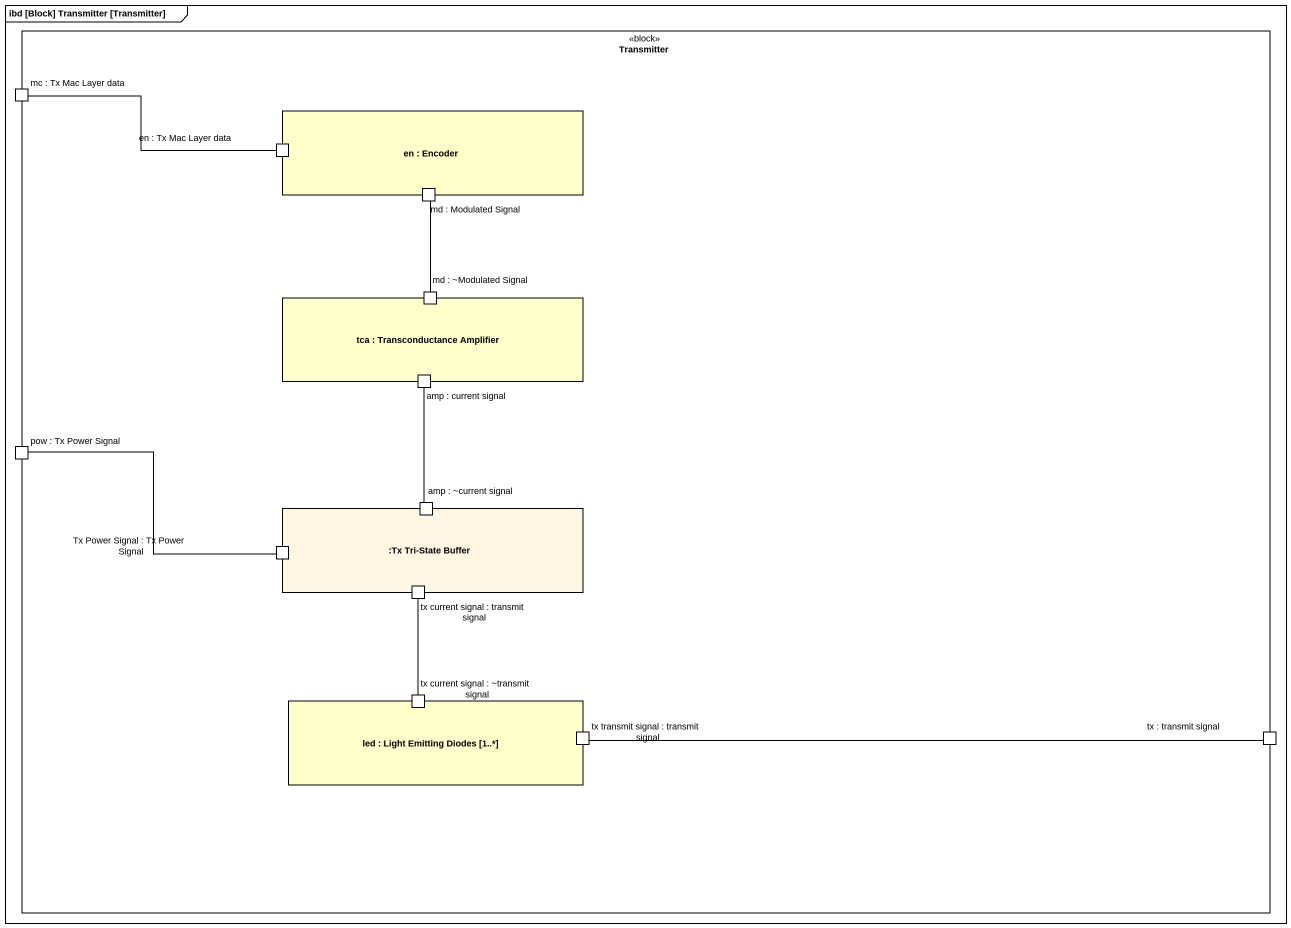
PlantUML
@startuml
mainframe ibd [Block] Transmitter [Transmitter]
rectangle Transmitter <<block>> {
  port "mc : Tx Mac Layer data" as mc_Tx_Mac_Layer_data
  rectangle "en : Encoder" as en #FFFFCC {
    port "en : Tx Mac Layer data" as en_Tx_Mac_Layer_data
    port "md : Modulated Signal" as md_Modulated_Signal
  }
  rectangle "tca : Transconductance Amplifier" as tca #FFFFCC {
    port "md : ~Modulated Signal" as md_Modulated_Signal_2
    port "amp : current signal" as amp_current_signal
  }
  port "pow : Tx Power Signal" as pow_Tx_Power_Signal
  rectangle ":Tx Tri-State Buffer" as Tx_Tri_State_Buffer {
    port "amp : ~current signal" as amp_current_signal_2
    port "Tx Power Signal : Tx Power Signal" as Tx_Power_Signal_Tx_Power
    port "tx current signal : transmit signal" as tx_current_signal_transmit
  }
  rectangle "led : Light Emitting Diodes [1..*]" as led #FFFFCC {
    port "tx current signal : ~transmit signal" as tx_current_signal_transmit_2
    port "tx transmit signal : transmit signal" as tx_transmit_signal_transmit
  }
  port "tx : transmit signal" as tx_transmit_signal
}
en_Tx_Mac_Layer_data -left- mc_Tx_Mac_Layer_data
md_Modulated_Signal -- md_Modulated_Signal_2
amp_current_signal -- amp_current_signal_2
pow_Tx_Power_Signal -right- Tx_Power_Signal_Tx_Power
tx_current_signal_transmit -- tx_current_signal_transmit_2
tx_transmit_signal_transmit -right- tx_transmit_signal
@enduml
